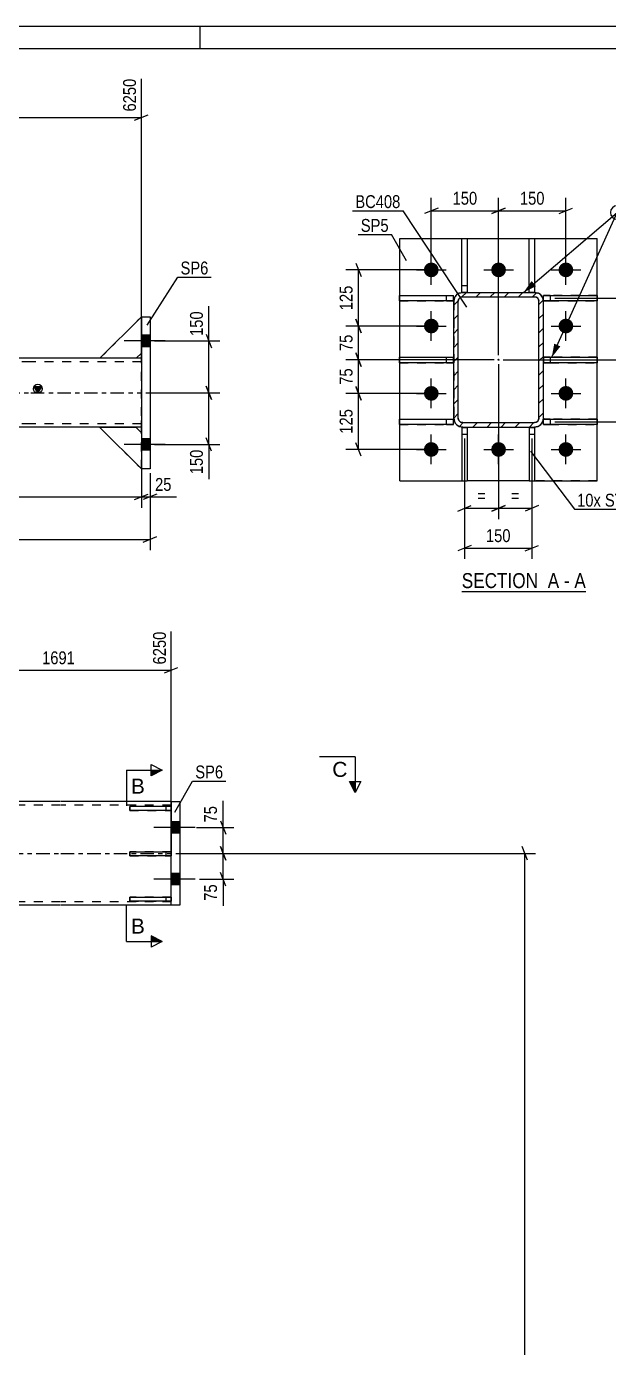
# Model space of a CAD drawing. Header units: millimetres. Extents: x 0 to 841, y 0 to 594.
# Drawn here: x 382.3 to 512, y 299.7 to 594 of the extents above; entities that cross this region are included whole.
import ezdxf

# ---------------------------------------------------------------- set-up
doc = ezdxf.new("R2010")
doc.units = ezdxf.units.MM
doc.linetypes.add('DXK_LINE_DOT2', pattern=[3.9198, 1.9599, -1.9599])
doc.linetypes.add('DXK_LINE_DOT3', pattern=[5.9187, 2.979, -0.9799, 0.9799, -0.9799])
doc.styles.add('Arial', font='ARIAL.TTF', dxfattribs={"height": 0.2})
doc.styles.add('Arial Narrow', font='ARIALN.TTF', dxfattribs={"height": 0.2})

# ---------------------------------------------------------------- blocks, each defined once
blk = doc.blocks.new('Unknown-570388617-1134')
at = {"color": 5, "linetype": 'Continuous'}
for p, q in [((841, 594), (0, 594)), ((421, 589), (421, 594)), ((836, 589), (5, 589))]:
    blk.add_line(p, q, dxfattribs=at)
blk = doc.blocks.new('Unknown-570388617-13 - 8648')
at = {"color": 6, "linetype": 'Continuous'}
blk.add_line((479.3, 468.13), (506.95, 468.13), dxfattribs=at)
at = {"color": 0, "linetype": 'Continuous'}
blk.add_wipeout([(497.41, 468.88), (497.41, 472.38), (479.3, 472.38), (479.3, 468.88)], dxfattribs=at)
at = {"color": 7, "linetype": 'Continuous', "style": 'Arial Narrow'}
blk.add_text('SECTION ', height=3.34, dxfattribs=at).set_placement((479.3, 468.88))
at = {"color": 0, "linetype": 'Continuous'}
blk.add_wipeout([(501.02, 468.88), (501.02, 472.38), (498.46, 472.38), (498.46, 468.88)], dxfattribs=at)
blk.add_wipeout([(503.34, 468.88), (503.34, 472.38), (502.07, 472.38), (502.07, 468.88)], dxfattribs=at)
at = {"color": 7, "linetype": 'Continuous', "style": 'Arial Narrow'}
blk.add_text('A', height=3.34, dxfattribs=at).set_placement((498.46, 468.88))
at = {"color": 0, "linetype": 'Continuous'}
blk.add_wipeout([(506.95, 468.88), (506.95, 472.38), (504.39, 472.38), (504.39, 468.88)], dxfattribs=at)
at = {"color": 7, "linetype": 'Continuous', "style": 'Arial Narrow'}
for s, p in [('A', (504.39, 468.88)), ('-', (502.07, 468.88))]:
    blk.add_text(s, height=3.34, dxfattribs=at).set_placement(p)
blk = doc.blocks.new('Part-570388617-2628 - 2555')
at = {"color": 2, "linetype": 'Continuous'}
for p, q in [((389.85, 421.32), (118.16, 421.32)), ((414.57, 421.32), (389.95, 421.32)), ((389.85, 398.24), (118.16, 398.24)), ((414.57, 398.24), (389.95, 398.24))]:
    blk.add_line(p, q, dxfattribs=at)
at = {"color": 7, "linetype": 'DXK_LINE_DOT2'}
for p, q in [((414.57, 398.24), (414.57, 421.32)), ((389.85, 420.55), (118.16, 420.55)), ((414.57, 420.55), (389.95, 420.55)), ((389.85, 399.01), (118.16, 399.01)), ((414.57, 399.01), (389.95, 399.01))]:
    blk.add_line(p, q, dxfattribs=at)
at = {"color": 7, "linetype": 'DXK_LINE_DOT3'}
for p, q in [((118.16, 409.78), (389.85, 409.78)), ((389.95, 409.78), (414.57, 409.78))]:
    blk.add_line(p, q, dxfattribs=at)
blk = doc.blocks.new('Bolt-570388617-2635 - 2555')
at = {"linetype": 'Continuous'}
for points in [[(414.57, 416.82), (414.57, 414.28), (416.49, 414.28), (416.49, 416.82)], [(414.57, 416.82), (414.57, 414.28), (416.49, 414.28), (416.49, 416.82)], [(414.57, 405.28), (414.57, 402.74), (416.49, 402.74), (416.49, 405.28)], [(414.57, 405.28), (414.57, 402.74), (416.49, 402.74), (416.49, 405.28)]]:
    blk.add_hatch(color=1, dxfattribs=at).paths.add_polyline_path(points)
at = {"color": 1, "linetype": 'Continuous'}
for p, q in [((419.88, 415.55), (410.72, 415.55)), ((419.88, 415.55), (410.72, 415.55)), ((416.49, 416.82), (414.57, 416.82)), ((416.49, 416.82), (414.57, 416.82)), ((416.49, 414.28), (414.57, 414.28)), ((416.49, 414.28), (414.57, 414.28)), ((419.88, 404.01), (410.72, 404.01)), ((419.88, 404.01), (410.72, 404.01)), ((416.49, 405.28), (414.57, 405.28)), ((416.49, 405.28), (414.57, 405.28)), ((416.49, 402.74), (414.57, 402.74)), ((416.49, 402.74), (414.57, 402.74))]:
    blk.add_line(p, q, dxfattribs=at)
blk = doc.blocks.new('Part-570388617-2600 - 2555')
at = {"color": 2, "linetype": 'Continuous'}
for p, q in [((414.57, 421.32), (414.57, 420.26)), ((414.57, 421.32), (416.49, 421.32)), ((416.49, 421.32), (416.49, 398.24)), ((414.57, 419.34), (414.57, 410.14)), ((414.57, 400.03), (414.57, 409.22)), ((414.57, 398.24), (414.57, 399.11)), ((416.49, 398.24), (414.57, 398.24))]:
    blk.add_line(p, q, dxfattribs=at)
at = {"color": 7, "linetype": 'DXK_LINE_DOT2'}
for p, q in [((414.57, 420.26), (414.57, 419.34)), ((414.57, 410.14), (414.57, 409.22)), ((414.57, 399.11), (414.57, 400.03))]:
    blk.add_line(p, q, dxfattribs=at)
blk = doc.blocks.new('Part-570388617-2612 - 2555')
at = {"color": 2, "linetype": 'Continuous'}
for p, q in [((405.34, 410.14), (414.57, 410.14)), ((405.34, 409.22), (405.34, 410.14)), ((414.57, 409.22), (405.34, 409.22)), ((414.57, 410.14), (414.57, 409.22))]:
    blk.add_line(p, q, dxfattribs=at)
at = {"color": 7, "linetype": 'DXK_LINE_DOT2'}
blk.add_line((413.42, 409.22), (413.42, 410.14), dxfattribs=at)
blk = doc.blocks.new('Part-570388617-2613 - 2555')
at = {"color": 2, "linetype": 'Continuous'}
for p, q in [((414.57, 420.26), (405.34, 420.26)), ((405.34, 419.34), (405.34, 420.26)), ((414.57, 419.34), (405.34, 419.34)), ((414.57, 420.26), (414.57, 419.34))]:
    blk.add_line(p, q, dxfattribs=at)
at = {"color": 7, "linetype": 'DXK_LINE_DOT2'}
blk.add_line((413.42, 419.34), (413.42, 420.26), dxfattribs=at)
blk = doc.blocks.new('Part-570388617-2614 - 2555')
at = {"color": 2, "linetype": 'Continuous'}
for p, q in [((405.34, 400.03), (414.57, 400.03)), ((405.34, 399.11), (405.34, 400.03)), ((414.57, 399.11), (405.34, 399.11)), ((414.57, 400.03), (414.57, 399.11))]:
    blk.add_line(p, q, dxfattribs=at)
at = {"color": 7, "linetype": 'DXK_LINE_DOT2'}
blk.add_line((413.42, 399.11), (413.42, 400.03), dxfattribs=at)
blk = doc.blocks.new('Part-570388617-2615 - 2555')
at = {"color": 7, "linetype": 'DXK_LINE_DOT2'}
for p, q in [((414.57, 410.14), (405.34, 410.14)), ((405.34, 410.14), (405.34, 409.22)), ((405.34, 409.22), (414.57, 409.22)), ((413.42, 409.22), (413.42, 410.14)), ((414.57, 409.22), (414.57, 410.14))]:
    blk.add_line(p, q, dxfattribs=at)
blk = doc.blocks.new('Part-570388617-2616 - 2555')
at = {"color": 7, "linetype": 'DXK_LINE_DOT2'}
for p, q in [((414.57, 420.26), (405.34, 420.26)), ((405.34, 420.26), (405.34, 419.34)), ((405.34, 419.34), (414.57, 419.34)), ((413.42, 419.34), (413.42, 420.26)), ((414.57, 419.34), (414.57, 420.26))]:
    blk.add_line(p, q, dxfattribs=at)
blk = doc.blocks.new('Part-570388617-2617 - 2555')
at = {"color": 7, "linetype": 'DXK_LINE_DOT2'}
for p, q in [((414.57, 400.03), (405.34, 400.03)), ((405.34, 400.03), (405.34, 399.11)), ((405.34, 399.11), (414.57, 399.11)), ((413.42, 399.11), (413.42, 400.03)), ((414.57, 399.11), (414.57, 400.03))]:
    blk.add_line(p, q, dxfattribs=at)
blk = doc.blocks.new('Part-570388617-8678 - 8648')
at = {"color": 2, "linetype": 'Continuous'}
for p, q in [((465.43, 532.84), (465.43, 534.04)), ((465.43, 534.04), (477.43, 534.04)), ((477.43, 532.84), (465.43, 532.84)), ((477.43, 532.84), (477.43, 534.04)), ((477.43, 532.84), (477.43, 532.84))]:
    blk.add_line(p, q, dxfattribs=at)
at = {"color": 7, "linetype": 'DXK_LINE_DOT2'}
for p, q in [((465.43, 534.04), (475.93, 534.04)), ((465.43, 532.84), (475.93, 532.84)), ((475.93, 532.84), (475.93, 534.04)), ((475.93, 534.04), (477.43, 534.04)), ((475.93, 532.84), (477.43, 532.84)), ((477.43, 532.84), (477.43, 532.84))]:
    blk.add_line(p, q, dxfattribs=at)
blk = doc.blocks.new('Part-570388617-8662 - 8648')
at = {"color": 2, "linetype": 'Continuous'}
for p, q in [((465.51, 546.76), (509.51, 546.76)), ((465.51, 534.04), (465.51, 546.76)), ((509.51, 492.76), (509.51, 546.76)), ((465.51, 520.29), (465.51, 532.84)), ((465.51, 506.54), (465.51, 519.09)), ((465.51, 492.76), (465.51, 505.34)), ((465.51, 492.76), (479.33, 492.76)), ((494.33, 492.76), (480.53, 492.76)), ((495.53, 492.76), (509.51, 492.76))]:
    blk.add_line(p, q, dxfattribs=at)
at = {"color": 7, "linetype": 'DXK_LINE_DOT2'}
for p, q in [((465.51, 532.84), (465.51, 534.04)), ((465.51, 519.09), (465.51, 520.29)), ((465.51, 505.34), (465.51, 506.54)), ((479.33, 492.76), (480.53, 492.76)), ((509.51, 492.76), (494.33, 492.76))]:
    blk.add_line(p, q, dxfattribs=at)
blk = doc.blocks.new('Part-570388617-8673 - 8648')
at = {"color": 2, "linetype": 'Continuous'}
for p, q in [((494.33, 504.69), (494.33, 504.69)), ((494.33, 504.69), (494.33, 492.69)), ((494.33, 504.69), (495.53, 504.69)), ((495.53, 504.69), (495.53, 504.69)), ((495.53, 504.69), (495.53, 492.69)), ((495.53, 492.69), (494.33, 492.69))]:
    blk.add_line(p, q, dxfattribs=at)
at = {"color": 7, "linetype": 'DXK_LINE_DOT2'}
for p, q in [((494.33, 504.69), (495.53, 504.69)), ((494.33, 503.19), (495.53, 503.19))]:
    blk.add_line(p, q, dxfattribs=at)
blk = doc.blocks.new('Part-570388617-8674 - 8648')
at = {"color": 2, "linetype": 'Continuous'}
for p, q in [((479.33, 504.69), (479.33, 504.69)), ((479.33, 504.69), (479.33, 492.69)), ((479.33, 504.69), (480.53, 504.69)), ((480.53, 504.69), (480.53, 504.69)), ((480.53, 504.69), (480.53, 492.69)), ((480.53, 492.69), (479.33, 492.69))]:
    blk.add_line(p, q, dxfattribs=at)
at = {"color": 7, "linetype": 'DXK_LINE_DOT2'}
for p, q in [((479.33, 504.69), (480.53, 504.69)), ((479.33, 503.19), (480.53, 503.19))]:
    blk.add_line(p, q, dxfattribs=at)
blk = doc.blocks.new('Part-570388617-8675 - 8648')
at = {"color": 2, "linetype": 'Continuous'}
for p, q in [((494.33, 546.76), (495.53, 546.76)), ((494.33, 534.76), (494.33, 546.76)), ((495.53, 546.76), (495.53, 534.76)), ((495.53, 534.76), (495.51, 534.76)), ((495.53, 534.76), (495.53, 534.76))]:
    blk.add_line(p, q, dxfattribs=at)
at = {"color": 7, "linetype": 'DXK_LINE_DOT2'}
for p, q in [((494.33, 536.26), (495.53, 536.26)), ((495.51, 534.76), (494.33, 534.76)), ((495.53, 534.76), (494.33, 534.76)), ((494.33, 534.76), (494.33, 534.76)), ((494.33, 534.76), (494.33, 534.76)), ((495.53, 534.76), (495.53, 534.76))]:
    blk.add_line(p, q, dxfattribs=at)
blk = doc.blocks.new('Part-570388617-8676 - 8648')
at = {"color": 2, "linetype": 'Continuous'}
for p, q in [((479.33, 546.76), (480.53, 546.76)), ((479.33, 534.76), (479.33, 546.76)), ((480.53, 546.76), (480.53, 534.76)), ((479.33, 534.76), (479.51, 534.76)), ((479.33, 534.76), (479.33, 534.76))]:
    blk.add_line(p, q, dxfattribs=at)
at = {"color": 7, "linetype": 'DXK_LINE_DOT2'}
for p, q in [((479.33, 536.26), (480.53, 536.26)), ((480.53, 534.76), (479.33, 534.76)), ((479.33, 534.76), (479.33, 534.76)), ((479.51, 534.76), (480.53, 534.76)), ((480.53, 534.76), (480.53, 534.76)), ((480.53, 534.76), (480.53, 534.76))]:
    blk.add_line(p, q, dxfattribs=at)
blk = doc.blocks.new('Part-570388617-8677 - 8648')
at = {"color": 2, "linetype": 'Continuous'}
for p, q in [((465.43, 519.09), (465.43, 520.29)), ((465.43, 520.29), (477.43, 520.29)), ((477.43, 519.09), (465.43, 519.09)), ((477.43, 519.09), (477.43, 520.29)), ((477.43, 519.09), (477.43, 519.09))]:
    blk.add_line(p, q, dxfattribs=at)
at = {"color": 7, "linetype": 'DXK_LINE_DOT2'}
for p, q in [((465.43, 520.29), (475.93, 520.29)), ((465.43, 519.09), (475.93, 519.09)), ((475.93, 519.09), (475.93, 520.29)), ((475.93, 520.29), (477.43, 520.29)), ((475.93, 519.09), (477.43, 519.09)), ((477.43, 519.09), (477.43, 519.09))]:
    blk.add_line(p, q, dxfattribs=at)
blk = doc.blocks.new('Part-570388617-8679 - 8648')
at = {"color": 2, "linetype": 'Continuous'}
for p, q in [((465.43, 505.34), (465.43, 506.54)), ((465.43, 506.54), (477.43, 506.54)), ((477.43, 505.34), (477.43, 506.54)), ((477.43, 505.34), (465.43, 505.34)), ((477.43, 505.34), (477.43, 505.34))]:
    blk.add_line(p, q, dxfattribs=at)
at = {"color": 7, "linetype": 'DXK_LINE_DOT2'}
for p, q in [((465.43, 506.54), (475.93, 506.54)), ((475.93, 505.34), (475.93, 506.54)), ((475.93, 506.54), (477.43, 506.54)), ((465.43, 505.34), (475.93, 505.34)), ((475.93, 505.34), (477.43, 505.34)), ((477.43, 505.34), (477.43, 505.34))]:
    blk.add_line(p, q, dxfattribs=at)
blk = doc.blocks.new('Part-570388617-8680 - 8648')
at = {"color": 2, "linetype": 'Continuous'}
for p, q in [((497.51, 520.29), (509.51, 520.29)), ((509.51, 519.09), (497.51, 519.09)), ((509.51, 520.29), (509.51, 519.09))]:
    blk.add_line(p, q, dxfattribs=at)
at = {"color": 7, "linetype": 'DXK_LINE_DOT2'}
for p, q in [((499.01, 520.29), (497.51, 520.29)), ((497.51, 520.29), (497.51, 520.29)), ((497.51, 520.29), (497.51, 519.09)), ((497.51, 519.09), (499.01, 519.09)), ((509.51, 520.29), (499.01, 520.29)), ((499.01, 520.29), (499.01, 519.09)), ((499.01, 519.09), (509.51, 519.09))]:
    blk.add_line(p, q, dxfattribs=at)
blk = doc.blocks.new('Part-570388617-8681 - 8648')
at = {"color": 2, "linetype": 'Continuous'}
for p, q in [((497.51, 534.04), (497.51, 534.04)), ((497.51, 534.04), (509.51, 534.04)), ((497.51, 532.84), (497.51, 534.04)), ((509.51, 532.84), (497.51, 532.84)), ((509.51, 534.04), (509.51, 532.84))]:
    blk.add_line(p, q, dxfattribs=at)
at = {"color": 7, "linetype": 'DXK_LINE_DOT2'}
for p, q in [((499.01, 534.04), (497.51, 534.04)), ((497.51, 532.84), (497.51, 532.84)), ((497.51, 532.84), (499.01, 532.84)), ((509.51, 534.04), (499.01, 534.04)), ((499.01, 534.04), (499.01, 532.84)), ((499.01, 532.84), (509.51, 532.84))]:
    blk.add_line(p, q, dxfattribs=at)
blk = doc.blocks.new('Part-570388617-8682 - 8648')
at = {"color": 2, "linetype": 'Continuous'}
for p, q in [((497.51, 506.54), (497.51, 506.54)), ((497.51, 506.54), (509.51, 506.54)), ((497.51, 505.34), (497.51, 506.54)), ((509.51, 506.54), (509.51, 505.34)), ((509.51, 505.34), (497.51, 505.34))]:
    blk.add_line(p, q, dxfattribs=at)
at = {"color": 7, "linetype": 'DXK_LINE_DOT2'}
for p, q in [((499.01, 506.54), (497.51, 506.54)), ((509.51, 506.54), (499.01, 506.54)), ((499.01, 506.54), (499.01, 505.34)), ((497.51, 505.34), (497.51, 505.34)), ((497.51, 505.34), (499.01, 505.34)), ((499.01, 505.34), (509.51, 505.34))]:
    blk.add_line(p, q, dxfattribs=at)
blk = doc.blocks.new('Part-570388617-8702 - 8648')
at = {"linetype": 'Continuous'}
h = blk.add_hatch(dxfattribs=at)
h.set_pattern_fill('', scale=0.7, style=0, pattern_type=0)
h.set_pattern_definition([(45, (477.5068, 506.7617), (-1.57154, 1.57154), [])])
h.paths.add_polyline_path([(477.51, 532.76), (477.51, 506.76), (477.66, 506), (478.09, 505.35), (478.74, 504.91), (479.51, 504.76), (495.51, 504.76), (496.27, 504.91), (496.92, 505.35), (497.35, 506), (497.51, 506.76), (497.51, 532.76), (497.35, 533.53), (496.92, 534.18), (496.27, 534.61), (495.51, 534.76), (479.51, 534.76), (478.74, 534.61), (478.09, 534.18), (477.66, 533.53)])
h.paths.add_polyline_path([(478.8, 533.47), (479.12, 533.69), (479.51, 533.76), (495.51, 533.76), (495.89, 533.69), (496.21, 533.47), (496.43, 533.14), (496.51, 532.76), (496.51, 506.76), (496.43, 506.38), (496.21, 506.05), (495.89, 505.84), (495.51, 505.76), (479.51, 505.76), (479.12, 505.84), (478.8, 506.05), (478.58, 506.38), (478.51, 506.76), (478.51, 532.76), (478.58, 533.14)])
blk.add_hatch(color=30, dxfattribs=at).paths.add_polyline_path([(487.51, 519.66, -1), (487.51, 519.86, -1)])
at = {"color": 7, "linetype": 'DXK_LINE_DOT2'}
for p, q in [((477.51, 532.76), (477.66, 533.53)), ((477.51, 532.76), (477.51, 506.76)), ((478.58, 533.14), (478.51, 532.76)), ((478.51, 506.76), (478.51, 532.76)), ((478.74, 534.61), (479.51, 534.76)), ((479.51, 533.76), (479.12, 533.69)), ((479.51, 534.76), (495.51, 534.76)), ((479.51, 533.76), (495.51, 533.76)), ((495.51, 534.76), (496.27, 534.61)), ((495.89, 533.69), (495.51, 533.76)), ((496.51, 532.76), (496.43, 533.14)), ((496.51, 506.76), (496.51, 532.76)), ((497.35, 533.53), (497.51, 532.76)), ((497.51, 506.76), (497.51, 532.76)), ((477.66, 506), (477.51, 506.76)), ((478.51, 506.76), (478.58, 506.38)), ((496.43, 506.38), (496.51, 506.76)), ((497.51, 506.76), (497.35, 506)), ((479.51, 504.76), (478.74, 504.91)), ((479.12, 505.84), (479.51, 505.76)), ((479.51, 505.76), (495.51, 505.76)), ((479.51, 504.76), (495.51, 504.76)), ((495.51, 505.76), (495.89, 505.84)), ((496.27, 504.91), (495.51, 504.76))]:
    blk.add_line(p, q, dxfattribs=at)
at = {"color": 2, "linetype": 'Continuous'}
for p, q in [((477.66, 533.53), (477.51, 532.76)), ((477.51, 532.76), (477.51, 532.76)), ((477.51, 506.76), (477.51, 532.76)), ((478.51, 532.76), (478.58, 533.14)), ((478.51, 532.76), (478.51, 532.76)), ((478.51, 506.76), (478.51, 532.76)), ((479.51, 534.76), (478.74, 534.61)), ((479.12, 533.69), (479.51, 533.76)), ((479.51, 534.76), (479.51, 534.76)), ((479.51, 534.76), (495.51, 534.76)), ((479.51, 533.76), (479.51, 533.76)), ((479.51, 533.76), (495.51, 533.76)), ((495.51, 534.76), (495.51, 534.76)), ((496.27, 534.61), (495.51, 534.76)), ((495.51, 533.76), (495.51, 533.76)), ((495.51, 533.76), (495.89, 533.69)), ((496.43, 533.14), (496.51, 532.76)), ((496.51, 532.76), (496.51, 532.76)), ((496.51, 506.76), (496.51, 532.76)), ((497.51, 532.76), (497.35, 533.53)), ((497.51, 532.76), (497.51, 532.76)), ((497.51, 506.76), (497.51, 532.76)), ((477.51, 506.76), (477.51, 506.76)), ((477.51, 506.76), (477.66, 506)), ((478.51, 506.76), (478.51, 506.76)), ((478.58, 506.38), (478.51, 506.76)), ((496.51, 506.76), (496.43, 506.38)), ((496.51, 506.76), (496.51, 506.76)), ((497.35, 506), (497.51, 506.76)), ((497.51, 506.76), (497.51, 506.76)), ((478.74, 504.91), (479.51, 504.76)), ((479.51, 505.76), (479.12, 505.84)), ((479.51, 505.76), (479.51, 505.76)), ((479.51, 505.76), (495.51, 505.76)), ((479.51, 504.76), (479.51, 504.76)), ((479.51, 504.76), (495.51, 504.76)), ((495.89, 505.84), (495.51, 505.76)), ((495.51, 505.76), (495.51, 505.76)), ((495.51, 504.76), (496.27, 504.91)), ((495.51, 504.76), (495.51, 504.76))]:
    blk.add_line(p, q, dxfattribs=at)
at = {"color": 7, "linetype": 'DXK_LINE_DOT3'}
blk.add_line((487.51, 519.76), (487.51, 519.76), dxfattribs=at)
at = {"color": 30, "linetype": 'DXK_LINE_DOT3'}
blk.add_line((487.51, 519.76), (487.51, 519.76), dxfattribs=at)
at = {"color": 30, "linetype": 'Continuous'}
blk.add_circle((487.51, 519.76), 0.1, dxfattribs=at)
at = {"color": 7, "linetype": 'DXK_LINE_DOT2'}
for centre, radius, start, end in [((479.51, 532.76), 2, 112.5, 157.5), ((479.51, 532.76), 1, 112.5, 157.5), ((495.51, 532.76), 1, 22.5, 67.5), ((495.51, 532.76), 2, 22.5, 67.5), ((479.51, 506.76), 1, 202.5, 247.5), ((495.51, 506.76), 1, 292.5, 337.5), ((479.51, 506.76), 2, 202.5, 247.5), ((495.51, 506.76), 2, 292.5, 337.5)]:
    blk.add_arc(centre, radius, start, end, dxfattribs=at)
at = {"color": 2, "linetype": 'Continuous'}
for centre, radius, start, end in [((479.51, 532.76), 2, 112.5, 157.5), ((479.51, 532.76), 1, 112.5, 157.5), ((495.51, 532.76), 1, 22.5, 67.5), ((495.51, 532.76), 2, 22.5, 67.5), ((479.51, 506.76), 1, 202.5, 247.5), ((495.51, 506.76), 1, 292.5, 337.5), ((479.51, 506.76), 2, 202.5, 247.5), ((495.51, 506.76), 2, 292.5, 337.5)]:
    blk.add_arc(centre, radius, start, end, dxfattribs=at)
blk = doc.blocks.new('Bolt-570388617-8710 - 8648')
at = {"linetype": 'Continuous'}
for points in [[(470.86, 539.76, -1), (474.16, 539.76, -1)], [(485.86, 539.76, -1), (489.16, 539.76, -1)], [(500.86, 539.76, -1), (504.16, 539.76, -1)], [(470.86, 527.26, -1), (474.16, 527.26, -1)], [(500.86, 527.26, -1), (504.16, 527.26, -1)], [(470.86, 512.26, -1), (474.16, 512.26, -1)], [(500.86, 512.26, -1), (504.16, 512.26, -1)], [(470.86, 499.76, -1), (474.16, 499.76, -1)], [(485.86, 499.76, -1), (489.16, 499.76, -1)], [(500.86, 499.76, -1), (504.16, 499.76, -1)]]:
    blk.add_hatch(color=1, dxfattribs=at).paths.add_polyline_path(points)
at = {"color": 1, "linetype": 'Continuous'}
for p, q in [((472.51, 536.46), (472.51, 543.06)), ((487.51, 536.46), (487.51, 543.06)), ((502.51, 536.46), (502.51, 543.06)), ((469.21, 539.76), (475.81, 539.76)), ((484.21, 539.76), (490.81, 539.76)), ((499.21, 539.76), (505.81, 539.76)), ((472.51, 523.96), (472.51, 530.56)), ((502.51, 523.96), (502.51, 530.56)), ((469.21, 527.26), (475.81, 527.26)), ((499.21, 527.26), (505.81, 527.26)), ((472.51, 508.96), (472.51, 515.56)), ((502.51, 508.96), (502.51, 515.56)), ((469.21, 512.26), (475.81, 512.26)), ((499.21, 512.26), (505.81, 512.26)), ((472.51, 496.46), (472.51, 503.06)), ((487.51, 496.46), (487.51, 503.06)), ((502.51, 496.46), (502.51, 503.06)), ((469.21, 499.76), (475.81, 499.76)), ((484.21, 499.76), (490.81, 499.76)), ((499.21, 499.76), (505.81, 499.76))]:
    blk.add_line(p, q, dxfattribs=at)
blk = doc.blocks.new('Part-570388617-1794 - 1725')
at = {"linetype": 'Continuous'}
blk.add_hatch(color=2, dxfattribs=at).paths.add_polyline_path([(384.84, 512.39), (384.04, 513.79), (385.64, 513.79)])
at = {"color": 7, "linetype": 'DXK_LINE_DOT2'}
for p, q in [((383.2, 519.31), (111.5, 519.31)), ((407.91, 519.31), (383.3, 519.31)), ((406.76, 520.08), (398.68, 520.08)), ((407.91, 520.08), (407.91, 520.08)), ((407.91, 520.08), (407.91, 504.7)), ((407.91, 520.08), (407.91, 520.08)), ((407.91, 520.08), (407.91, 518.54)), ((407.91, 519.13), (407.91, 518.54)), ((407.91, 504.7), (407.91, 506.24)), ((407.91, 505.53), (407.91, 506.24)), ((383.2, 505.47), (111.5, 505.47)), ((407.91, 505.47), (383.3, 505.47)), ((407.91, 505.47), (407.91, 505.53)), ((407.91, 504.7), (407.91, 504.7)), ((407.91, 504.7), (407.91, 504.7))]:
    blk.add_line(p, q, dxfattribs=at)
at = {"color": 2, "linetype": 'Continuous'}
for p, q in [((383.2, 520.08), (291.49, 520.08)), ((398.68, 520.08), (383.3, 520.08)), ((407.91, 520.08), (406.76, 520.08)), ((407.91, 518.54), (407.91, 506.24)), ((384.84, 512.39), (384.04, 513.79)), ((384.04, 513.79), (385.64, 513.79)), ((385.64, 513.79), (384.84, 512.39)), ((383.2, 504.7), (111.5, 504.7)), ((407.91, 504.7), (383.3, 504.7))]:
    blk.add_line(p, q, dxfattribs=at)
at = {"color": 7, "linetype": 'DXK_LINE_DOT3'}
for p, q in [((111.5, 512.39), (383.2, 512.39)), ((383.3, 512.39), (407.91, 512.39))]:
    blk.add_line(p, q, dxfattribs=at)
at = {"color": 2, "linetype": 'Continuous'}
blk.add_circle((384.84, 513.29), 1, dxfattribs=at)
blk = doc.blocks.new('Part-570388617-1816 - 1725')
at = {"color": 2, "linetype": 'Continuous'}
for p, q in [((398.68, 520.08), (407.91, 529.31)), ((407.91, 521.24), (406.76, 520.08)), ((406.76, 520.08), (398.68, 520.08))]:
    blk.add_line(p, q, dxfattribs=at)
at = {"color": 7, "linetype": 'DXK_LINE_DOT2'}
for p, q in [((407.91, 521.24), (407.91, 529.31)), ((407.91, 529.31), (407.91, 521.24))]:
    blk.add_line(p, q, dxfattribs=at)
blk = doc.blocks.new('Part-570388617-1743 - 1725')
at = {"color": 2, "linetype": 'Continuous'}
for p, q in [((407.91, 529.31), (407.91, 529.31)), ((407.91, 529.31), (407.91, 495.47)), ((407.91, 529.31), (409.84, 529.31)), ((409.84, 529.31), (409.84, 529.31)), ((409.84, 529.31), (409.84, 495.47)), ((409.84, 495.47), (407.91, 495.47)), ((409.84, 495.47), (409.84, 495.47))]:
    blk.add_line(p, q, dxfattribs=at)
at = {"color": 7, "linetype": 'DXK_LINE_DOT2'}
for p, q in [((407.91, 495.47), (407.91, 529.31)), ((409.84, 529.31), (409.84, 495.47))]:
    blk.add_line(p, q, dxfattribs=at)
blk = doc.blocks.new('Bolt-570388617-1777 - 1725')
at = {"linetype": 'Continuous'}
for points in [[(407.91, 525.2), (407.91, 522.66), (409.84, 522.66), (409.84, 525.2)], [(407.91, 525.2), (407.91, 522.66), (409.84, 522.66), (409.84, 525.2)], [(407.91, 502.12), (407.91, 499.58), (409.84, 499.58), (409.84, 502.12)], [(407.91, 502.12), (407.91, 499.58), (409.84, 499.58), (409.84, 502.12)]]:
    blk.add_hatch(color=1, dxfattribs=at).paths.add_polyline_path(points)
at = {"color": 1, "linetype": 'Continuous'}
for p, q in [((413.22, 523.93), (404.07, 523.93)), ((413.22, 523.93), (404.07, 523.93)), ((409.84, 525.2), (407.91, 525.2)), ((409.84, 525.2), (407.91, 525.2)), ((409.84, 522.66), (407.91, 522.66)), ((409.84, 522.66), (407.91, 522.66)), ((413.22, 500.85), (404.07, 500.85)), ((413.22, 500.85), (404.07, 500.85)), ((409.84, 502.12), (407.91, 502.12)), ((409.84, 502.12), (407.91, 502.12)), ((409.84, 499.58), (407.91, 499.58)), ((409.84, 499.58), (407.91, 499.58))]:
    blk.add_line(p, q, dxfattribs=at)
blk = doc.blocks.new('Part-570388617-1815 - 1725')
at = {"color": 7, "linetype": 'DXK_LINE_DOT2'}
for p, q in [((398.68, 520.08), (407.91, 529.31)), ((407.91, 529.31), (407.91, 521.24)), ((407.91, 521.24), (407.91, 529.31)), ((407.91, 521.24), (406.76, 520.08)), ((406.76, 520.08), (398.68, 520.08))]:
    blk.add_line(p, q, dxfattribs=at)
blk = doc.blocks.new('Part-570388617-1817 - 1725')
at = {"color": 7, "linetype": 'DXK_LINE_DOT2'}
for p, q in [((398.68, 520.08), (407.91, 529.31)), ((407.91, 529.31), (407.91, 521.24)), ((407.91, 521.24), (407.91, 529.31)), ((407.91, 521.24), (406.76, 520.08)), ((406.76, 520.08), (398.68, 520.08))]:
    blk.add_line(p, q, dxfattribs=at)
blk = doc.blocks.new('Part-570388617-1818 - 1725')
at = {"color": 7, "linetype": 'DXK_LINE_DOT2'}
for p, q in [((406.76, 504.64), (398.68, 504.64)), ((398.68, 504.64), (407.91, 495.41)), ((407.91, 503.49), (406.76, 504.64)), ((407.91, 495.41), (407.91, 503.49)), ((407.91, 503.49), (407.91, 495.41))]:
    blk.add_line(p, q, dxfattribs=at)
blk = doc.blocks.new('Part-570388617-1819 - 1725')
at = {"color": 2, "linetype": 'Continuous'}
for p, q in [((406.76, 504.64), (398.68, 504.64)), ((398.68, 504.64), (407.91, 495.41)), ((407.91, 503.49), (406.76, 504.64)), ((407.91, 495.47), (407.91, 495.41))]:
    blk.add_line(p, q, dxfattribs=at)
at = {"color": 7, "linetype": 'DXK_LINE_DOT2'}
blk.add_line((407.91, 495.41), (407.91, 503.49), dxfattribs=at)
blk = doc.blocks.new('Part-570388617-1820 - 1725')
at = {"color": 7, "linetype": 'DXK_LINE_DOT2'}
for p, q in [((406.76, 504.64), (398.68, 504.64)), ((398.68, 504.64), (407.91, 495.41)), ((407.91, 503.49), (406.76, 504.64)), ((407.91, 495.41), (407.91, 503.49)), ((407.91, 503.49), (407.91, 495.41))]:
    blk.add_line(p, q, dxfattribs=at)
blk = doc.blocks.new('StraightDimension-570388617-8341 - 2555')
at = {"color": 7, "linetype": 'Continuous'}
for p, q in [((415.57, 409.78), (495.75, 409.78)), ((493.95, 408.28), (492.75, 411.28)), ((493.35, 164.4), (493.35, 409.78)), ((492.75, 165.9), (493.95, 162.9)), ((460.98, 164.4), (495.75, 164.4))]:
    blk.add_line(p, q, dxfattribs=at)
at = {"color": 0}
blk.add_wipeout([(492.6, 291.35), (488.4, 291.35), (488.4, 282.83), (492.6, 282.83)], dxfattribs=at)
at = {"color": 3, "style": 'Arial Narrow'}
blk.add_text('3190', height=2.863, rotation=90.0002, dxfattribs=at).set_placement((492, 283.43))
blk = doc.blocks.new('StraightDimension-570388617-14155 - 2555')
at = {"color": 7, "linetype": 'Continuous'}
for p, q in [((364.32, 399.24), (364.32, 459.18)), ((414.57, 399.24), (414.57, 459.18)), ((365.82, 451.17), (362.82, 449.97)), ((364.32, 450.57), (414.57, 450.57)), ((413.07, 449.97), (416.07, 451.17))]:
    blk.add_line(p, q, dxfattribs=at)
at = {"color": 0, "linetype": 'Continuous'}
blk.add_wipeout([(413.97, 459.78), (409.77, 459.78), (409.77, 451.27), (413.97, 451.27)], dxfattribs=at)
at = {"color": 0}
blk.add_wipeout([(393.7, 451.32), (393.7, 455.52), (385.19, 455.52), (385.19, 451.32)], dxfattribs=at)
at = {"color": 3, "linetype": 'Continuous', "style": 'Arial Narrow'}
blk.add_text('6250', height=2.863, rotation=90.0002, dxfattribs=at).set_placement((413.37, 451.87))
at = {"color": 3, "style": 'Arial Narrow'}
blk.add_text('1691', height=2.863, dxfattribs=at).set_placement((385.79, 451.92))
blk = doc.blocks.new('StraightDimension-570388617-14428 - 2555')
at = {"color": 7, "linetype": 'Continuous'}
for p, q in [((420.22, 415.55), (428.51, 415.55)), ((425.51, 417.05), (426.71, 414.05)), ((426.11, 409.78), (426.11, 415.55)), ((415.57, 409.78), (428.51, 409.78)), ((426.71, 408.28), (425.51, 411.28))]:
    blk.add_line(p, q, dxfattribs=at)
at = {"color": 0}
blk.add_wipeout([(425.36, 420.93), (421.16, 420.93), (421.16, 416.07), (425.36, 416.07)], dxfattribs=at)
at = {"color": 7, "linetype": 'Continuous'}
blk.add_line((426.11, 415.55), (426.11, 421.46), dxfattribs=at)
blk.add_line((426.11, 415.55), (426.11, 421.46), dxfattribs=at)
at = {"color": 3, "style": 'Arial Narrow'}
blk.add_text('75', height=2.863, rotation=90.0002, dxfattribs=at).set_placement((424.76, 416.67))
blk = doc.blocks.new('StraightDimension-570388617-14429 - 2555')
at = {"color": 7, "linetype": 'Continuous'}
for p, q in [((415.57, 409.78), (428.51, 409.78)), ((425.51, 411.28), (426.71, 408.28)), ((426.11, 404.01), (426.11, 409.78)), ((420.88, 404.01), (428.51, 404.01)), ((426.71, 402.51), (425.51, 405.51))]:
    blk.add_line(p, q, dxfattribs=at)
at = {"color": 0}
blk.add_wipeout([(425.36, 403.49), (421.16, 403.49), (421.16, 398.63), (425.36, 398.63)], dxfattribs=at)
at = {"color": 7, "linetype": 'Continuous'}
blk.add_line((426.11, 404.01), (426.11, 398.11), dxfattribs=at)
blk.add_line((426.11, 404.01), (426.11, 398.11), dxfattribs=at)
at = {"color": 3, "style": 'Arial Narrow'}
blk.add_text('75', height=2.863, rotation=90.0002, dxfattribs=at).set_placement((424.76, 399.23))
blk = doc.blocks.new('StraightDimension-570388617-10091 - 8648')
at = {"color": 7, "linetype": 'Continuous'}
for p, q in [((479.93, 502.19), (479.93, 475.38)), ((494.93, 502.19), (494.93, 475.38)), ((481.43, 478.38), (478.43, 477.18)), ((479.93, 477.78), (494.93, 477.78)), ((493.43, 477.18), (496.43, 478.38))]:
    blk.add_line(p, q, dxfattribs=at)
at = {"color": 0}
blk.add_wipeout([(490.77, 478.53), (490.77, 482.73), (484.09, 482.73), (484.09, 478.53)], dxfattribs=at)
at = {"color": 3, "style": 'Arial Narrow'}
blk.add_text('150', height=2.863, dxfattribs=at).set_placement((484.69, 479.13))
blk = doc.blocks.new('StraightDimension-570388617-10100 - 8648')
at = {"color": 7, "linetype": 'Continuous'}
for p, q in [((519.61, 518.26), (518.41, 521.26)), ((488.51, 519.76), (521.41, 519.76)), ((519.01, 505.94), (519.01, 519.76)), ((518.41, 507.44), (519.61, 504.44)), ((500.01, 505.94), (521.41, 505.94))]:
    blk.add_line(p, q, dxfattribs=at)
at = {"color": 0}
blk.add_wipeout([(518.26, 516.2), (514.06, 516.2), (514.06, 509.51), (518.26, 509.51)], dxfattribs=at)
at = {"color": 3, "style": 'Arial Narrow'}
blk.add_text('138', height=2.863, rotation=90.0002, dxfattribs=at).set_placement((517.66, 510.11))
blk = doc.blocks.new('StraightDimension-570388617-10073 - 8648')
at = {"color": 7, "linetype": 'Continuous'}
for p, q in [((487.51, 518.76), (487.51, 484.25)), ((494.93, 502.19), (494.93, 484.25)), ((486.01, 486.05), (489.01, 487.25)), ((487.51, 486.65), (494.93, 486.65)), ((496.43, 487.25), (493.43, 486.05))]:
    blk.add_line(p, q, dxfattribs=at)
at = {"color": 0}
blk.add_wipeout([(492.78, 487.4), (492.78, 491.6), (489.66, 491.6), (489.66, 487.4)], dxfattribs=at)
at = {"color": 3, "style": 'Arial Narrow'}
blk.add_text('=', height=2.86, dxfattribs=at).set_placement((490.26, 488))
blk = doc.blocks.new('StraightDimension-570388617-10099 - 8648')
at = {"color": 7, "linetype": 'Continuous'}
for p, q in [((500.01, 533.44), (521.41, 533.44)), ((519.61, 531.94), (518.41, 534.94)), ((519.01, 519.76), (519.01, 533.44)), ((518.41, 521.26), (519.61, 518.26)), ((488.51, 519.76), (521.41, 519.76))]:
    blk.add_line(p, q, dxfattribs=at)
at = {"color": 0}
blk.add_wipeout([(518.26, 529.95), (514.06, 529.95), (514.06, 523.26), (518.26, 523.26)], dxfattribs=at)
at = {"color": 3, "style": 'Arial Narrow'}
blk.add_text('137', height=2.863, rotation=90.0002, dxfattribs=at).set_placement((517.66, 523.86))
blk = doc.blocks.new('StraightDimension-570388617-10039 - 8648')
at = {"color": 7, "linetype": 'Continuous'}
for p, q in [((471.51, 527.26), (453.46, 527.26)), ((455.71, 528.76), (456.91, 525.76)), ((456.31, 519.76), (456.31, 527.26)), ((456.91, 518.26), (455.71, 521.26)), ((486.51, 519.76), (453.46, 519.76))]:
    blk.add_line(p, q, dxfattribs=at)
at = {"color": 0}
blk.add_wipeout([(455.56, 525.94), (451.36, 525.94), (451.36, 521.08), (455.56, 521.08)], dxfattribs=at)
at = {"color": 3, "style": 'Arial Narrow'}
blk.add_text('75', height=2.863, rotation=90.0002, dxfattribs=at).set_placement((454.96, 521.68))
blk = doc.blocks.new('StraightDimension-570388617-10018 - 8648')
at = {"color": 7, "linetype": 'Continuous'}
for p, q in [((474.01, 553.54), (471.01, 552.34)), ((472.51, 540.76), (472.51, 555.79)), ((486.01, 552.34), (489.01, 553.54)), ((487.51, 520.76), (487.51, 555.79)), ((472.51, 552.94), (487.51, 552.94))]:
    blk.add_line(p, q, dxfattribs=at)
at = {"color": 0}
blk.add_wipeout([(483.35, 553.69), (483.35, 557.89), (476.66, 557.89), (476.66, 553.69)], dxfattribs=at)
at = {"color": 3, "style": 'Arial Narrow'}
blk.add_text('150', height=2.863, dxfattribs=at).set_placement((477.26, 554.29))
blk = doc.blocks.new('StraightDimension-570388617-10017 - 8648')
at = {"color": 7, "linetype": 'Continuous'}
for p, q in [((489.01, 553.54), (486.01, 552.34)), ((487.51, 520.76), (487.51, 555.79)), ((501.01, 552.34), (504.01, 553.54)), ((502.51, 540.76), (502.51, 555.79)), ((487.51, 552.94), (502.51, 552.94))]:
    blk.add_line(p, q, dxfattribs=at)
at = {"color": 0}
blk.add_wipeout([(498.35, 553.69), (498.35, 557.89), (491.66, 557.89), (491.66, 553.69)], dxfattribs=at)
at = {"color": 3, "style": 'Arial Narrow'}
blk.add_text('150', height=2.863, dxfattribs=at).set_placement((492.26, 554.29))
blk = doc.blocks.new('StraightDimension-570388617-10038 - 8648')
at = {"color": 7, "linetype": 'Continuous'}
for p, q in [((471.51, 539.76), (453.46, 539.76)), ((455.71, 541.26), (456.91, 538.26)), ((456.31, 527.26), (456.31, 539.76)), ((471.51, 527.26), (453.46, 527.26)), ((456.91, 525.76), (455.71, 528.76))]:
    blk.add_line(p, q, dxfattribs=at)
at = {"color": 0}
blk.add_wipeout([(455.56, 536.85), (451.36, 536.85), (451.36, 530.17), (455.56, 530.17)], dxfattribs=at)
at = {"color": 3, "style": 'Arial Narrow'}
blk.add_text('125', height=2.863, rotation=90.0002, dxfattribs=at).set_placement((454.96, 530.77))
blk = doc.blocks.new('StraightDimension-570388617-10040 - 8648')
at = {"color": 7, "linetype": 'Continuous'}
for p, q in [((455.71, 521.26), (456.91, 518.26)), ((486.51, 519.76), (453.46, 519.76)), ((456.31, 512.26), (456.31, 519.76)), ((471.51, 512.26), (453.46, 512.26)), ((456.91, 510.76), (455.71, 513.76))]:
    blk.add_line(p, q, dxfattribs=at)
at = {"color": 0}
blk.add_wipeout([(455.56, 518.44), (451.36, 518.44), (451.36, 513.58), (455.56, 513.58)], dxfattribs=at)
at = {"color": 3, "style": 'Arial Narrow'}
blk.add_text('75', height=2.863, rotation=90.0002, dxfattribs=at).set_placement((454.96, 514.18))
blk = doc.blocks.new('StraightDimension-570388617-10041 - 8648')
at = {"color": 7, "linetype": 'Continuous'}
for p, q in [((471.51, 512.26), (453.46, 512.26)), ((455.71, 513.76), (456.91, 510.76)), ((456.31, 499.76), (456.31, 512.26)), ((456.91, 498.26), (455.71, 501.26)), ((471.51, 499.76), (453.46, 499.76))]:
    blk.add_line(p, q, dxfattribs=at)
at = {"color": 0}
blk.add_wipeout([(455.56, 509.35), (451.36, 509.35), (451.36, 502.67), (455.56, 502.67)], dxfattribs=at)
at = {"color": 3, "style": 'Arial Narrow'}
blk.add_text('125', height=2.863, rotation=90.0002, dxfattribs=at).set_placement((454.96, 503.27))
blk = doc.blocks.new('StraightDimension-570388617-10074 - 8648')
at = {"color": 7, "linetype": 'Continuous'}
for p, q in [((487.51, 518.76), (487.51, 484.25)), ((479.93, 502.19), (479.93, 484.25)), ((478.43, 486.05), (481.43, 487.25)), ((479.93, 486.65), (487.51, 486.65)), ((489.01, 487.25), (486.01, 486.05))]:
    blk.add_line(p, q, dxfattribs=at)
at = {"color": 0}
blk.add_wipeout([(485.28, 487.4), (485.28, 491.6), (482.16, 491.6), (482.16, 487.4)], dxfattribs=at)
at = {"color": 3, "style": 'Arial Narrow'}
blk.add_text('=', height=2.86, dxfattribs=at).set_placement((482.76, 488))
blk = doc.blocks.new('StraightDimension-570388617-1858 - 1725')
at = {"color": 7, "linetype": 'Continuous'}
for p, q in [((408.91, 512.39), (425.36, 512.39)), ((422.36, 513.89), (423.56, 510.89)), ((422.96, 500.85), (422.96, 512.39)), ((410.84, 500.85), (425.36, 500.85)), ((423.56, 499.35), (422.36, 502.35))]:
    blk.add_line(p, q, dxfattribs=at)
at = {"color": 0}
blk.add_wipeout([(422.21, 500.33), (418.01, 500.33), (418.01, 493.64), (422.21, 493.64)], dxfattribs=at)
at = {"color": 7, "linetype": 'Continuous'}
blk.add_line((422.96, 500.85), (422.96, 493.12), dxfattribs=at)
blk.add_line((422.96, 500.85), (422.96, 493.12), dxfattribs=at)
at = {"color": 3, "style": 'Arial Narrow'}
blk.add_text('150', height=2.863, rotation=90.0002, dxfattribs=at).set_placement((421.61, 494.24))
blk = doc.blocks.new('StraightDimension-570388617-8478 - 1725')
at = {"color": 7, "linetype": 'Continuous'}
for p, q in [((407.91, 503.64), (407.91, 486.79)), ((409.84, 494.47), (409.84, 486.79)), ((406.41, 488.59), (409.41, 489.79)), ((407.91, 489.19), (409.84, 489.19)), ((411.34, 489.79), (408.34, 488.59))]:
    blk.add_line(p, q, dxfattribs=at)
at = {"color": 0}
blk.add_wipeout([(415.22, 489.94), (415.22, 494.14), (410.36, 494.14), (410.36, 489.94)], dxfattribs=at)
at = {"color": 7, "linetype": 'Continuous'}
blk.add_line((409.84, 489.19), (415.74, 489.19), dxfattribs=at)
blk.add_line((409.84, 489.19), (415.74, 489.19), dxfattribs=at)
at = {"color": 3, "style": 'Arial Narrow'}
blk.add_text('25', height=2.863, dxfattribs=at).set_placement((410.96, 490.54))
blk = doc.blocks.new('StraightDimension-570388617-6926 - 1725')
at = {"color": 7, "linetype": 'Continuous'}
for p, q in [((407.91, 521.08), (407.91, 582.36)), ((406.41, 573.14), (409.41, 574.34)), ((276.18, 573.74), (407.91, 573.74))]:
    blk.add_line(p, q, dxfattribs=at)
at = {"color": 0, "linetype": 'Continuous'}
blk.add_wipeout([(407.31, 582.96), (403.11, 582.96), (403.11, 574.44), (407.31, 574.44)], dxfattribs=at)
at = {"color": 3, "linetype": 'Continuous', "style": 'Arial Narrow'}
blk.add_text('6250', height=2.863, rotation=90.0002, dxfattribs=at).set_placement((406.71, 575.04))
blk = doc.blocks.new('StraightDimension-570388617-8479 - 1725')
at = {"color": 7, "linetype": 'Continuous'}
for p, q in [((407.91, 503.64), (407.91, 486.79)), ((86.79, 489.19), (407.91, 489.19)), ((406.41, 488.59), (409.41, 489.79))]:
    blk.add_line(p, q, dxfattribs=at)
blk = doc.blocks.new('StraightDimension-570388617-1867 - 1725')
at = {"color": 7, "linetype": 'Continuous'}
for p, q in [((410.84, 523.93), (425.36, 523.93)), ((422.36, 525.43), (423.56, 522.43)), ((422.96, 512.39), (422.96, 523.93)), ((408.91, 512.39), (425.36, 512.39)), ((423.56, 510.89), (422.36, 513.89))]:
    blk.add_line(p, q, dxfattribs=at)
at = {"color": 0}
blk.add_wipeout([(422.21, 531.14), (418.01, 531.14), (418.01, 524.45), (422.21, 524.45)], dxfattribs=at)
at = {"color": 7, "linetype": 'Continuous'}
blk.add_line((422.96, 523.93), (422.96, 531.66), dxfattribs=at)
blk.add_line((422.96, 523.93), (422.96, 531.66), dxfattribs=at)
at = {"color": 3, "style": 'Arial Narrow'}
blk.add_text('150', height=2.863, rotation=90.0002, dxfattribs=at).set_placement((421.61, 525.05))
blk = doc.blocks.new('StraightDimension-570388617-8509 - 1725')
at = {"color": 7, "linetype": 'Continuous'}
for p, q in [((409.84, 494.47), (409.84, 477.34)), ((84.87, 479.74), (409.84, 479.74)), ((408.34, 479.14), (411.34, 480.34))]:
    blk.add_line(p, q, dxfattribs=at)
blk = doc.blocks.new('Mark-570388617-2596 - 2555')
at = {"color": 0}
blk.add_wipeout([(426.14, 426.49), (426.14, 429.49), (419.93, 429.49), (419.93, 426.49)], dxfattribs=at)
blk.add_wipeout([(426.14, 426.49), (426.14, 429.49), (419.93, 429.49), (419.93, 426.49)], dxfattribs=at)
at = {"color": 30, "linetype": 'Continuous'}
for p, q in [((415.38, 418.97), (419.33, 425.89)), ((419.33, 425.89), (426.74, 425.89))]:
    blk.add_line(p, q, dxfattribs=at)
at = {"color": 3, "style": 'Arial Narrow'}
blk.add_text('SP6', height=2.863, dxfattribs=at).set_placement((419.93, 426.49))
blk = doc.blocks.new('SectionMark-570388617-9282 - 2555')
at = {"color": 6, "linetype": 'Continuous'}
for p, q in [((404.57, 428.34), (412.57, 428.34)), ((410.07, 429.59), (412.57, 428.34)), ((404.57, 390.16), (412.57, 390.16)), ((412.57, 390.16), (410.07, 388.91))]:
    blk.add_line(p, q, dxfattribs=at)
at = {"color": 0, "linetype": 'Continuous'}
for points in [[(408.68, 423.09), (408.68, 426.59), (405.57, 426.59), (405.57, 423.09)], [(408.68, 391.91), (408.68, 395.41), (405.57, 395.41), (405.57, 391.91)]]:
    blk.add_wipeout(points, dxfattribs=at)
at = {"linetype": 'Continuous'}
for points in [[(410.07, 427.09), (410.07, 428.34), (412.57, 428.34)], [(410.07, 390.16), (410.07, 391.41), (412.57, 390.16)]]:
    blk.add_hatch(color=6, dxfattribs=at).paths.add_polyline_path(points)
at = {"color": 6, "linetype": 'Continuous'}
for p, q in [((404.57, 428.34), (404.57, 420.34)), ((410.07, 427.09), (410.07, 429.59)), ((412.57, 428.34), (410.07, 427.09)), ((404.57, 390.16), (404.57, 398.16)), ((412.57, 390.16), (410.07, 391.41)), ((410.07, 391.41), (410.07, 388.91))]:
    blk.add_line(p, q, dxfattribs=at)
at = {"color": 3, "linetype": 'Continuous', "style": 'Arial'}
for p in [(405.57, 423.09), (405.57, 391.91)]:
    blk.add_text('B', height=3.34, dxfattribs=at).set_placement(p)
blk = doc.blocks.new('SectionMark-570388617-3228 - 2555')
at = {"color": 6, "linetype": 'Continuous'}
for p in [(455.57, 431.32), (456.82, 425.82)]:
    blk.add_line(p, (455.57, 423.32), dxfattribs=at)
at = {"color": 0, "linetype": 'Continuous'}
blk.add_wipeout([(453.82, 426.82), (453.82, 430.32), (450.45, 430.32), (450.45, 426.82)], dxfattribs=at)
at = {"linetype": 'Continuous'}
blk.add_hatch(color=6, dxfattribs=at).paths.add_polyline_path([(454.32, 425.82), (455.57, 425.82), (455.57, 423.32)])
at = {"color": 6, "linetype": 'Continuous'}
for p, q in [((455.57, 431.32), (447.57, 431.32)), ((454.32, 425.82), (456.82, 425.82)), ((455.57, 423.32), (454.32, 425.82))]:
    blk.add_line(p, q, dxfattribs=at)
at = {"color": 3, "linetype": 'Continuous', "style": 'Arial'}
blk.add_text('C', height=3.34, dxfattribs=at).set_placement((450.45, 426.82))
blk = doc.blocks.new('Mark-570388617-10167 - 8648')
at = {"color": 0}
blk.add_wipeout([(465.63, 553.54), (465.63, 556.54), (455.58, 556.54), (455.58, 553.54)], dxfattribs=at)
blk.add_wipeout([(465.63, 553.54), (465.63, 556.54), (455.58, 556.54), (455.58, 553.54)], dxfattribs=at)
at = {"color": 30, "linetype": 'Continuous'}
for p in [(454.98, 552.94), (480.45, 531.44)]:
    blk.add_line(p, (466.23, 552.94), dxfattribs=at)
at = {"color": 3, "style": 'Arial Narrow'}
blk.add_text('BC408', height=2.863, dxfattribs=at).set_placement((455.58, 553.54))
blk = doc.blocks.new('Mark-570388617-10210 - 8648')
at = {"color": 0}
blk.add_wipeout([(463.01, 548.24), (463.01, 551.24), (456.8, 551.24), (456.8, 548.24)], dxfattribs=at)
blk.add_wipeout([(463.01, 548.24), (463.01, 551.24), (456.8, 551.24), (456.8, 548.24)], dxfattribs=at)
at = {"color": 30, "linetype": 'Continuous'}
for p in [(456.2, 547.64), (466.99, 541.77)]:
    blk.add_line(p, (463.61, 547.64), dxfattribs=at)
at = {"color": 3, "style": 'Arial Narrow'}
blk.add_text('SP5', height=2.863, dxfattribs=at).set_placement((456.8, 548.24))
blk = doc.blocks.new('MarkSet-570388617-10237 - 8648')
at = {"color": 0}
blk.add_wipeout([(510.3, 487.03), (510.3, 490.03), (505, 490.03), (505, 487.03)], dxfattribs=at)
blk.add_wipeout([(510.3, 487.03), (510.3, 490.03), (505, 490.03), (505, 487.03)], dxfattribs=at)
at = {"color": 30, "linetype": 'Continuous'}
blk.add_line((494.63, 499.41), (504.4, 486.43), dxfattribs=at)
at = {"color": 0}
blk.add_wipeout([(517.23, 487.03), (517.23, 490.03), (511.2, 490.03), (511.2, 487.03)], dxfattribs=at)
blk.add_wipeout([(517.23, 487.03), (517.23, 490.03), (511.2, 490.03), (511.2, 487.03)], dxfattribs=at)
at = {"color": 3, "style": 'Arial Narrow'}
blk.add_text('10x', height=2.863, dxfattribs=at).set_placement((505, 487.03))
at = {"color": 0}
blk.add_wipeout([(522.69, 487.03), (522.69, 490.03), (518.13, 490.03), (518.13, 487.03)], dxfattribs=at)
blk.add_wipeout([(522.69, 487.03), (522.69, 490.03), (518.13, 490.03), (518.13, 487.03)], dxfattribs=at)
at = {"color": 30, "linetype": 'Continuous'}
blk.add_line((504.4, 486.43), (523.29, 486.43), dxfattribs=at)
at = {"color": 3, "style": 'Arial Narrow'}
for s, p in [('ST5', (511.2, 487.03)), ('NS', (518.13, 487.03))]:
    blk.add_text(s, height=2.863, dxfattribs=at).set_placement(p)
blk = doc.blocks.new('WeldMark-570388617-10297 - 8648')
at = {"linetype": 'Continuous'}
for points in [[(495.85, 536.14), (493.08, 534.76), (494.87, 537.28)], [(501.28, 522.72), (499.36, 520.29), (499.91, 523.34)]]:
    blk.add_hatch(color=30, dxfattribs=at).paths.add_polyline_path(points)
at = {"color": 30, "linetype": 'Continuous'}
for p, q in [((493.08, 534.76), (513.92, 552.54)), ((499.36, 520.29), (513.92, 552.54)), ((513.92, 552.54), (522.92, 552.54))]:
    blk.add_line(p, q, dxfattribs=at)
at = {"color": 3, "linetype": 'Continuous'}
for q in [(521.63, 548.25), (518.2, 548.25)]:
    blk.add_line((518.2, 552.54), q, dxfattribs=at)
for start, end in [(90, 270), (270, 90)]:
    blk.add_arc((513.92, 552.54), 1.5, start, end, dxfattribs=at)
at = {"color": 0, "linetype": 'Continuous'}
blk.add_wipeout([(534.29, 551.64), (534.29, 554.64), (526.52, 554.64), (526.52, 551.64)], dxfattribs=at)
blk.add_wipeout([(534.29, 551.64), (534.29, 554.64), (526.52, 554.64), (526.52, 551.64)], dxfattribs=at)
at = {"color": 3, "linetype": 'Continuous'}
for q in [(527.2, 556.82), (527.2, 548.25)]:
    blk.add_line((522.92, 552.54), q, dxfattribs=at)
at = {"color": 3, "linetype": 'Continuous', "style": 'Arial'}
blk.add_text('TYP', height=2.865, dxfattribs=at).set_placement((526.52, 551.64))
blk = doc.blocks.new('Mark-570388617-1739 - 1725')
at = {"color": 0}
blk.add_wipeout([(422.84, 538.75), (422.84, 541.75), (416.63, 541.75), (416.63, 538.75)], dxfattribs=at)
blk.add_wipeout([(422.84, 538.75), (422.84, 541.75), (416.63, 541.75), (416.63, 538.75)], dxfattribs=at)
at = {"color": 30, "linetype": 'Continuous'}
for p, q in [((409.19, 527.48), (416.03, 538.15)), ((416.03, 538.15), (423.44, 538.15))]:
    blk.add_line(p, q, dxfattribs=at)
at = {"color": 3, "style": 'Arial Narrow'}
blk.add_text('SP6', height=2.863, dxfattribs=at).set_placement((416.63, 538.75))

msp = doc.modelspace()

# ---------------------------------------------------------------- block references
for name in ['Unknown-570388617-1134', 'Part-570388617-8662 - 8648', 'Part-570388617-8676 - 8648', 'Part-570388617-8675 - 8648', 'Bolt-570388617-8710 - 8648', 'Part-570388617-8678 - 8648', 'Part-570388617-8702 - 8648', 'Part-570388617-8681 - 8648', 'Part-570388617-1816 - 1725', 'Part-570388617-1815 - 1725', 'Part-570388617-1817 - 1725', 'Part-570388617-1743 - 1725', 'Bolt-570388617-1777 - 1725', 'Part-570388617-1794 - 1725', 'Part-570388617-8677 - 8648', 'Part-570388617-8680 - 8648', 'Part-570388617-8679 - 8648', 'Part-570388617-8682 - 8648', 'Part-570388617-1818 - 1725', 'Part-570388617-1819 - 1725', 'Part-570388617-1820 - 1725', 'Part-570388617-8674 - 8648', 'Part-570388617-8673 - 8648', 'Part-570388617-2628 - 2555', 'Part-570388617-2600 - 2555', 'Part-570388617-2613 - 2555', 'Part-570388617-2616 - 2555', 'Bolt-570388617-2635 - 2555', 'Part-570388617-2612 - 2555', 'Part-570388617-2615 - 2555', 'Part-570388617-2614 - 2555', 'Part-570388617-2617 - 2555']:
    msp.add_blockref(name, (0, 0))

# ---------------------------------------------------------------- next in the draw order: block references
for name in ['StraightDimension-570388617-6926 - 1725', 'StraightDimension-570388617-10100 - 8648', 'StraightDimension-570388617-1858 - 1725', 'StraightDimension-570388617-10091 - 8648', 'Unknown-570388617-13 - 8648', 'StraightDimension-570388617-8341 - 2555']:
    msp.add_blockref(name, (0, 0))

# ---------------------------------------------------------------- next in the draw order: block references
for name in ['StraightDimension-570388617-1867 - 1725', 'StraightDimension-570388617-10073 - 8648', 'StraightDimension-570388617-8478 - 1725', 'StraightDimension-570388617-14155 - 2555']:
    msp.add_blockref(name, (0, 0))

# ---------------------------------------------------------------- next in the draw order: block references
for name in ['Mark-570388617-1739 - 1725', 'StraightDimension-570388617-10099 - 8648', 'StraightDimension-570388617-10039 - 8648', 'StraightDimension-570388617-8479 - 1725', 'MarkSet-570388617-10237 - 8648', 'SectionMark-570388617-9282 - 2555', 'StraightDimension-570388617-14428 - 2555']:
    msp.add_blockref(name, (0, 0))

# ---------------------------------------------------------------- next in the draw order: block references
for name in ['StraightDimension-570388617-10018 - 8648', 'StraightDimension-570388617-8509 - 1725', 'Mark-570388617-2596 - 2555', 'StraightDimension-570388617-14429 - 2555']:
    msp.add_blockref(name, (0, 0))

# ---------------------------------------------------------------- next in the draw order: block references
for name in ['StraightDimension-570388617-10017 - 8648', 'StraightDimension-570388617-10038 - 8648', 'SectionMark-570388617-3228 - 2555']:
    msp.add_blockref(name, (0, 0))

# ---------------------------------------------------------------- next in the draw order: block references
for name in ['Mark-570388617-10167 - 8648', 'WeldMark-570388617-10297 - 8648', 'StraightDimension-570388617-10040 - 8648']:
    msp.add_blockref(name, (0, 0))

# ---------------------------------------------------------------- next in the draw order: block references
for name in ['Mark-570388617-10210 - 8648', 'StraightDimension-570388617-10074 - 8648', 'StraightDimension-570388617-10041 - 8648']:
    msp.add_blockref(name, (0, 0))

doc.saveas('drawing.dxf')
